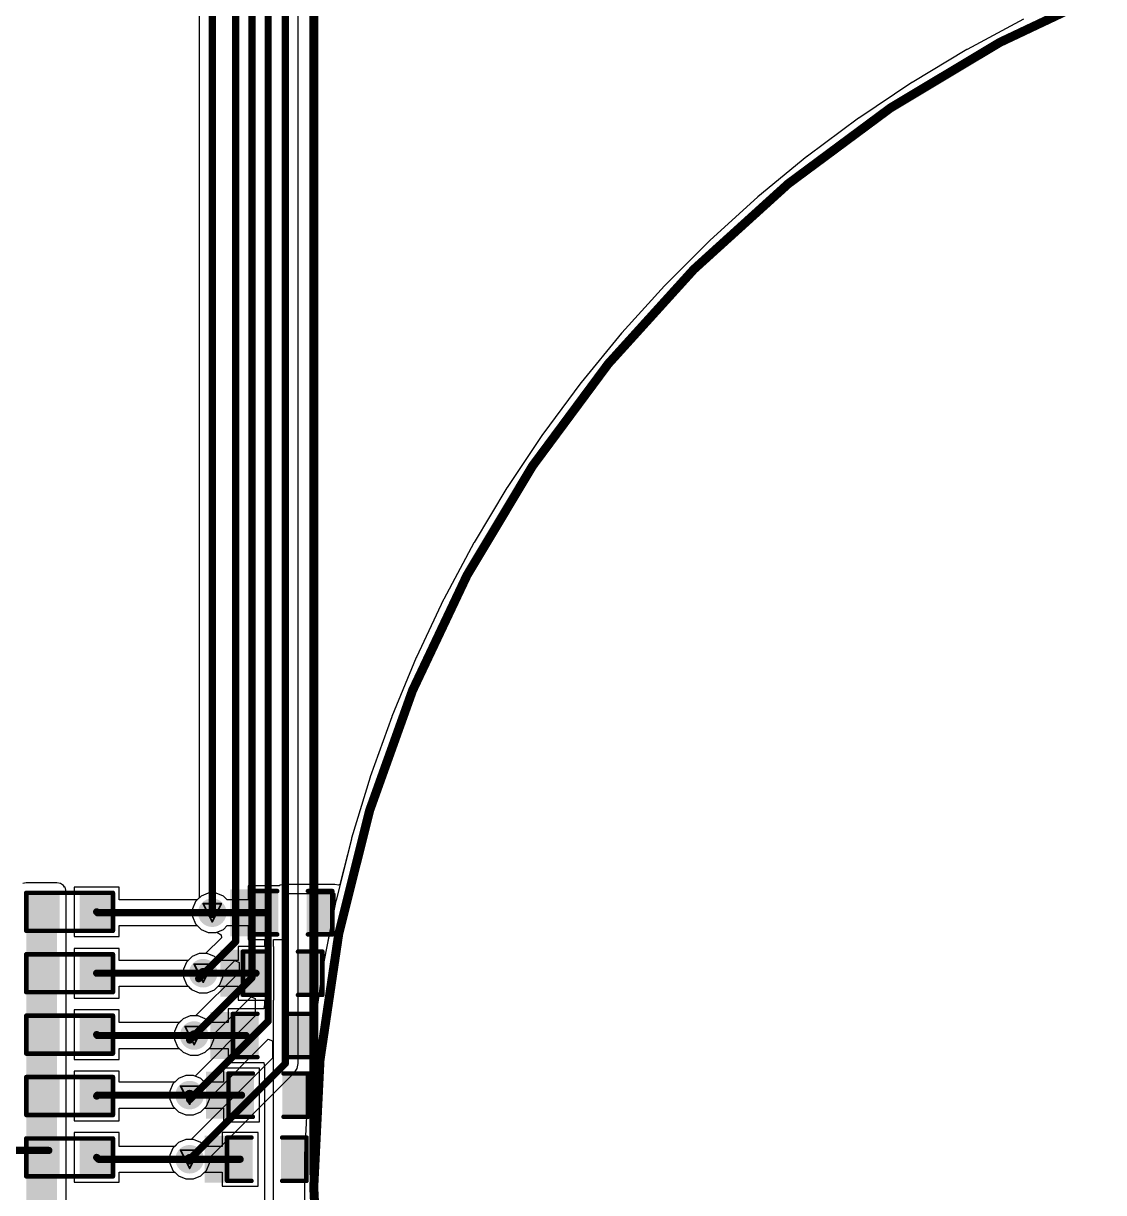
# Model space of a CAD drawing. Header units: inches. Extents: x -89 to 427, y -87 to 99.
# Drawn here: x -44.68 to -14.29, y -0.15 to 32.74 of the extents above; entities that cross this region are included whole.
import ezdxf

# ---------------------------------------------------------------- set-up
doc = ezdxf.new("R2010")
doc.units = ezdxf.units.IN
for name, color, linetype in [('Board_Outline', 56, 'Continuous'), ('Bottom Layer', 5, 'Continuous'), ('Bottom Solder', 6, 'Continuous'), ('Dimension', 6, 'Continuous'), ('Drill Drawing', 1, 'Continuous'), ('Multi-Layer', 9, 'Continuous'), ('Top Layer', 1, 'Continuous'), ('Top Overlay', 2, 'Continuous'), ('Top Paste', 8, 'Continuous'), ('Top Solder', 216, 'Continuous'), ('Via Holes', 16, 'Continuous')]:
    doc.layers.add(name, color=color, linetype=linetype)

msp = doc.modelspace()

# ---------------------------------------------------------------- hatches: boundary and pattern name
at = {"layer": 'Bottom Layer'}
h = msp.add_hatch(color=5, dxfattribs=at)
edge = h.paths.add_edge_path()
edge.add_arc((-39.37, 7.722), 0.3, 0, 360)
h = msp.add_hatch(color=5, dxfattribs=at)
edge = h.paths.add_edge_path()
edge.add_arc((-39.624, 6.02), 0.3, 0, 360)
h = msp.add_hatch(color=5, dxfattribs=at)
edge = h.paths.add_edge_path()
edge.add_arc((-39.878, 4.267), 0.3, 0, 360)
h = msp.add_hatch(color=5, dxfattribs=at)
edge = h.paths.add_edge_path()
edge.add_arc((-40.005, 2.591), 0.3, 0, 360)
h = msp.add_hatch(color=5, dxfattribs=at)
edge = h.paths.add_edge_path()
edge.add_arc((-40.005, 0.787), 0.3, 0, 360)
at = {"layer": 'Bottom Solder'}
h = msp.add_hatch(color=6, dxfattribs=at)
edge = h.paths.add_edge_path()
edge.add_arc((-39.37, 7.722), 0.402, 0, 360)
h = msp.add_hatch(color=6, dxfattribs=at)
edge = h.paths.add_edge_path()
edge.add_arc((-39.624, 6.02), 0.402, 0, 360)
h = msp.add_hatch(color=6, dxfattribs=at)
edge = h.paths.add_edge_path()
edge.add_arc((-39.878, 4.267), 0.402, 0, 360)
h = msp.add_hatch(color=6, dxfattribs=at)
edge = h.paths.add_edge_path()
edge.add_arc((-40.005, 2.591), 0.402, 0, 360)
h = msp.add_hatch(color=6, dxfattribs=at)
edge = h.paths.add_edge_path()
edge.add_arc((-40.005, 0.787), 0.402, 0, 360)
at = {"layer": 'Top Layer'}
for points in [[(-44.602, -8.306), (-43.739, -8.306), (-43.739, 8.306), (-44.602, 8.306)], [(-43.764, 8.191), (-43.764, 7.302), (-44.526, 7.302), (-44.526, 8.191)], [(-42.24, 8.191), (-42.24, 7.302), (-43.002, 7.302), (-43.002, 8.191)], [(-37.609, 7.222), (-38.109, 7.222), (-38.109, 8.222), (-37.609, 8.222)], [(-36.109, 7.222), (-36.609, 7.222), (-36.609, 8.222), (-36.109, 8.222)], [(-43.764, 6.464), (-43.764, 5.575), (-44.526, 5.575), (-44.526, 6.464)], [(-42.24, 6.464), (-42.24, 5.575), (-43.002, 5.575), (-43.002, 6.464)], [(-37.889, 5.52), (-38.389, 5.52), (-38.389, 6.52), (-37.889, 6.52)], [(-36.389, 5.52), (-36.889, 5.52), (-36.889, 6.52), (-36.389, 6.52)], [(-43.764, 4.737), (-43.764, 3.848), (-44.526, 3.848), (-44.526, 4.737)], [(-42.24, 4.737), (-42.24, 3.848), (-43.002, 3.848), (-43.002, 4.737)], [(-38.168, 3.767), (-38.668, 3.767), (-38.668, 4.767), (-38.168, 4.767)], [(-36.668, 3.767), (-37.168, 3.767), (-37.168, 4.767), (-36.668, 4.767)], [(-43.764, 3.01), (-43.764, 2.121), (-44.526, 2.121), (-44.526, 3.01)], [(-42.24, 3.01), (-42.24, 2.121), (-43.002, 2.121), (-43.002, 3.01)], [(-38.295, 2.091), (-38.795, 2.091), (-38.795, 3.091), (-38.295, 3.091)], [(-36.795, 2.091), (-37.295, 2.091), (-37.295, 3.091), (-36.795, 3.091)], [(-43.764, 1.283), (-43.764, 0.394), (-44.526, 0.394), (-44.526, 1.283)], [(-42.24, 1.283), (-42.24, 0.394), (-43.002, 0.394), (-43.002, 1.283)], [(-38.334, 0.287), (-38.834, 0.287), (-38.834, 1.287), (-38.334, 1.287)], [(-36.834, 0.287), (-37.334, 0.287), (-37.334, 1.287), (-36.834, 1.287)]]:
    msp.add_hatch(color=1, dxfattribs=at).paths.add_polyline_path(points)
h = msp.add_hatch(color=1, dxfattribs=at)
edge = h.paths.add_edge_path()
edge.add_arc((-39.37, 7.722), 0.3, 0, 360)
h = msp.add_hatch(color=1, dxfattribs=at)
edge = h.paths.add_edge_path()
edge.add_arc((-39.624, 6.02), 0.3, 0, 360)
h = msp.add_hatch(color=1, dxfattribs=at)
edge = h.paths.add_edge_path()
edge.add_arc((-39.878, 4.267), 0.3, 0, 360)
h = msp.add_hatch(color=1, dxfattribs=at)
edge = h.paths.add_edge_path()
edge.add_arc((-40.005, 2.591), 0.3, 0, 360)
h = msp.add_hatch(color=1, dxfattribs=at)
edge = h.paths.add_edge_path()
edge.add_arc((-40.005, 0.787), 0.3, 0, 360)
at = {"layer": 'Top Overlay'}
for points in [[(-38.227, 8.382), (-38.862, 8.382), (-38.862, 7.061), (-38.227, 7.061)], [(-38.506, 6.68), (-39.141, 6.68), (-39.141, 5.359), (-38.506, 5.359)], [(-38.786, 4.928), (-39.421, 4.928), (-39.421, 3.607), (-38.786, 3.607)], [(-38.913, 3.251), (-39.548, 3.251), (-39.548, 1.93), (-38.913, 1.93)], [(-38.952, 1.448), (-39.587, 1.448), (-39.587, 0.127), (-38.952, 0.127)]]:
    msp.add_hatch(color=2, dxfattribs=at).paths.add_polyline_path(points)
at = {"layer": 'Top Paste'}
for points in [[(-43.764, 8.191), (-43.764, 7.302), (-44.526, 7.302), (-44.526, 8.191)], [(-42.24, 8.191), (-42.24, 7.302), (-43.002, 7.302), (-43.002, 8.191)], [(-37.609, 7.222), (-38.109, 7.222), (-38.109, 8.222), (-37.609, 8.222)], [(-36.109, 7.222), (-36.609, 7.222), (-36.609, 8.222), (-36.109, 8.222)], [(-43.764, 6.464), (-43.764, 5.575), (-44.526, 5.575), (-44.526, 6.464)], [(-42.24, 6.464), (-42.24, 5.575), (-43.002, 5.575), (-43.002, 6.464)], [(-37.889, 5.52), (-38.389, 5.52), (-38.389, 6.52), (-37.889, 6.52)], [(-36.389, 5.52), (-36.889, 5.52), (-36.889, 6.52), (-36.389, 6.52)], [(-43.764, 4.737), (-43.764, 3.848), (-44.526, 3.848), (-44.526, 4.737)], [(-42.24, 4.737), (-42.24, 3.848), (-43.002, 3.848), (-43.002, 4.737)], [(-38.168, 3.767), (-38.668, 3.767), (-38.668, 4.767), (-38.168, 4.767)], [(-36.668, 3.767), (-37.168, 3.767), (-37.168, 4.767), (-36.668, 4.767)], [(-43.764, 3.01), (-43.764, 2.121), (-44.526, 2.121), (-44.526, 3.01)], [(-42.24, 3.01), (-42.24, 2.121), (-43.002, 2.121), (-43.002, 3.01)], [(-38.295, 2.091), (-38.795, 2.091), (-38.795, 3.091), (-38.295, 3.091)], [(-36.795, 2.091), (-37.295, 2.091), (-37.295, 3.091), (-36.795, 3.091)], [(-43.764, 1.283), (-43.764, 0.394), (-44.526, 0.394), (-44.526, 1.283)], [(-42.24, 1.283), (-42.24, 0.394), (-43.002, 0.394), (-43.002, 1.283)], [(-38.334, 0.287), (-38.834, 0.287), (-38.834, 1.287), (-38.334, 1.287)], [(-36.834, 0.287), (-37.334, 0.287), (-37.334, 1.287), (-36.834, 1.287)]]:
    msp.add_hatch(color=8, dxfattribs=at).paths.add_polyline_path(points)
at = {"layer": 'Top Solder'}
for points in [[(-43.663, 8.293), (-43.663, 7.201), (-44.628, 7.201), (-44.628, 8.293)], [(-42.139, 8.293), (-42.139, 7.201), (-43.104, 7.201), (-43.104, 8.293)], [(-37.508, 7.12), (-38.211, 7.12), (-38.211, 8.323), (-37.508, 8.323)], [(-36.008, 7.12), (-36.711, 7.12), (-36.711, 8.323), (-36.008, 8.323)], [(-37.787, 5.418), (-38.49, 5.418), (-38.49, 6.621), (-37.787, 6.621)], [(-36.287, 5.418), (-36.99, 5.418), (-36.99, 6.621), (-36.287, 6.621)], [(-43.663, 6.566), (-43.663, 5.474), (-44.628, 5.474), (-44.628, 6.566)], [(-42.139, 6.566), (-42.139, 5.474), (-43.104, 5.474), (-43.104, 6.566)], [(-43.663, 4.839), (-43.663, 3.747), (-44.628, 3.747), (-44.628, 4.839)], [(-42.139, 4.839), (-42.139, 3.747), (-43.104, 3.747), (-43.104, 4.839)], [(-38.067, 3.666), (-38.77, 3.666), (-38.77, 4.869), (-38.067, 4.869)], [(-36.567, 3.666), (-37.27, 3.666), (-37.27, 4.869), (-36.567, 4.869)], [(-43.663, 3.111), (-43.663, 2.019), (-44.628, 2.019), (-44.628, 3.111)], [(-42.139, 3.111), (-42.139, 2.019), (-43.104, 2.019), (-43.104, 3.111)], [(-38.194, 1.989), (-38.897, 1.989), (-38.897, 3.192), (-38.194, 3.192)], [(-36.694, 1.989), (-37.397, 1.989), (-37.397, 3.192), (-36.694, 3.192)], [(-43.663, 1.384), (-43.663, 0.292), (-44.628, 0.292), (-44.628, 1.384)], [(-42.139, 1.384), (-42.139, 0.292), (-43.104, 0.292), (-43.104, 1.384)], [(-38.232, 0.186), (-38.936, 0.186), (-38.936, 1.389), (-38.232, 1.389)], [(-36.732, 0.186), (-37.436, 0.186), (-37.436, 1.389), (-36.732, 1.389)]]:
    msp.add_hatch(color=216, dxfattribs=at).paths.add_polyline_path(points)
h = msp.add_hatch(color=216, dxfattribs=at)
edge = h.paths.add_edge_path()
edge.add_arc((-39.37, 7.722), 0.402, 0, 360)
h = msp.add_hatch(color=216, dxfattribs=at)
edge = h.paths.add_edge_path()
edge.add_arc((-39.624, 6.02), 0.402, 0, 360)
h = msp.add_hatch(color=216, dxfattribs=at)
edge = h.paths.add_edge_path()
edge.add_arc((-39.878, 4.267), 0.402, 0, 360)
h = msp.add_hatch(color=216, dxfattribs=at)
edge = h.paths.add_edge_path()
edge.add_arc((-40.005, 2.591), 0.402, 0, 360)
h = msp.add_hatch(color=216, dxfattribs=at)
edge = h.paths.add_edge_path()
edge.add_arc((-40.005, 0.787), 0.402, 0, 360)
at = {"layer": 'Via Holes'}
h = msp.add_hatch(color=7, dxfattribs=at)
edge = h.paths.add_edge_path()
edge.add_arc((-39.37, 7.722), 0.15, 0, 360)
h = msp.add_hatch(color=7, dxfattribs=at)
edge = h.paths.add_edge_path()
edge.add_arc((-39.624, 6.02), 0.15, 0, 360)
h = msp.add_hatch(color=7, dxfattribs=at)
edge = h.paths.add_edge_path()
edge.add_arc((-39.878, 4.267), 0.15, 0, 360)
h = msp.add_hatch(color=7, dxfattribs=at)
edge = h.paths.add_edge_path()
edge.add_arc((-40.005, 2.591), 0.15, 0, 360)
h = msp.add_hatch(color=7, dxfattribs=at)
edge = h.paths.add_edge_path()
edge.add_arc((-40.005, 0.787), 0.15, 0, 360)

# ---------------------------------------------------------------- linework, layer by layer
at = {"layer": 'Board_Outline'}
for points in [[(87.312, 0, 0.254, 0.254, 1), (-87.312, 0, 0.254, 0.254, 1)], [(36.513, 0, 0.254, 0.254, 1), (-36.513, 0, 0.254, 0.254, 1)], [(-36.576, 0, 0.127, 0.127, 1), (-36.449, 0, 0.127, 0.127, 1)]]:
    msp.add_lwpolyline(points, format="xyseb", close=True, dxfattribs=at)
at = {"layer": 'Bottom Layer'}
for p, q in [((-39.733, 40.361), (-39.733, 8.143)), ((-36.95, 3.48), (-36.95, 39.646)), ((-16.543, 32.852), (-18.124, 32.007)), ((-18.136, 32.001), (-19.673, 31.079)), ((-18.129, 32.003), (-18.136, 32.001)), ((-18.124, 32.007), (-18.129, 32.003)), ((-19.684, 31.072), (-21.174, 30.076)), ((-19.678, 31.075), (-19.684, 31.072)), ((-19.673, 31.079), (-19.678, 31.075)), ((-21.185, 30.069), (-22.625, 29.001)), ((-21.179, 30.072), (-21.185, 30.069)), ((-21.174, 30.076), (-21.179, 30.072)), ((-22.635, 28.993), (-24.02, 27.856)), ((-22.629, 28.996), (-22.635, 28.993)), ((-22.625, 29.001), (-22.629, 28.996)), ((-24.03, 27.848), (-25.358, 26.644)), ((-24.025, 27.851), (-24.03, 27.848)), ((-24.02, 27.856), (-24.025, 27.851)), ((-25.358, 26.644), (-25.362, 26.639)), ((-25.368, 26.635), (-26.635, 25.368)), ((-25.362, 26.639), (-25.368, 26.635)), ((-26.644, 25.358), (-27.848, 24.03)), ((-26.639, 25.362), (-26.644, 25.358)), ((-26.635, 25.368), (-26.639, 25.362)), ((-27.856, 24.02), (-28.993, 22.635)), ((-27.851, 24.025), (-27.856, 24.02)), ((-27.848, 24.03), (-27.851, 24.025)), ((-29.001, 22.625), (-30.069, 21.185)), ((-28.996, 22.629), (-29.001, 22.625)), ((-28.993, 22.635), (-28.996, 22.629)), ((-30.076, 21.174), (-31.072, 19.684)), ((-30.072, 21.179), (-30.076, 21.174)), ((-30.069, 21.185), (-30.072, 21.179)), ((-31.079, 19.673), (-32.001, 18.136)), ((-31.075, 19.678), (-31.079, 19.673)), ((-31.072, 19.684), (-31.075, 19.678)), ((-32.007, 18.124), (-32.852, 16.543)), ((-32.003, 18.129), (-32.007, 18.124)), ((-32.001, 18.136), (-32.003, 18.129)), ((-32.858, 16.532), (-33.624, 14.912)), ((-32.854, 16.537), (-32.858, 16.532)), ((-32.852, 16.543), (-32.854, 16.537)), ((-33.629, 14.9), (-34.315, 13.244)), ((-33.626, 14.905), (-33.629, 14.9)), ((-33.624, 14.912), (-33.626, 14.905)), ((-34.32, 13.232), (-34.924, 11.544)), ((-34.317, 13.237), (-34.32, 13.232)), ((-34.315, 13.244), (-34.317, 13.237)), ((-34.928, 11.532), (-35.448, 9.816)), ((-34.925, 11.538), (-34.928, 11.532)), ((-34.924, 11.544), (-34.925, 11.538)), ((-35.452, 9.804), (-35.887, 8.065)), ((-35.449, 9.81), (-35.452, 9.804)), ((-35.448, 9.816), (-35.449, 9.81)), ((-39.84, 8.035), (-39.924, 7.832)), ((-39.733, 8.143), (-39.84, 8.035)), ((-35.89, 8.053), (-36.24, 6.295)), ((-35.888, 8.059), (-35.89, 8.053)), ((-35.887, 8.065), (-35.888, 8.059)), ((-39.924, 7.832), (-39.924, 7.611)), ((-39.924, 7.611), (-39.84, 7.408)), ((-39.84, 7.408), (-39.684, 7.252)), ((-39.684, 7.252), (-39.48, 7.168)), ((-39.112, 7.019), (-39.557, 6.574)), ((-39.48, 7.168), (-39.26, 7.168)), ((-39.26, 7.168), (-39.243, 7.174)), ((-39.243, 7.174), (-39.118, 7.096)), ((-39.118, 7.096), (-39.112, 7.019)), ((-40.094, 6.334), (-40.178, 6.13)), ((-39.938, 6.489), (-40.094, 6.334)), ((-39.734, 6.574), (-39.938, 6.489)), ((-39.557, 6.574), (-39.734, 6.574)), ((-39.07, 6.036), (-38.732, 6.373)), ((-38.732, 6.373), (-38.615, 6.325)), ((-38.615, 6.325), (-38.615, 6.043)), ((-36.242, 6.282), (-36.505, 4.509)), ((-36.24, 6.288), (-36.242, 6.282)), ((-36.24, 6.295), (-36.24, 6.288)), ((-40.178, 6.13), (-40.178, 5.91)), ((-38.615, 6.043), (-39.837, 4.821)), ((-39.07, 5.91), (-39.07, 6.036)), ((-40.178, 5.91), (-40.094, 5.706)), ((-40.094, 5.706), (-40.025, 5.637)), ((-40.025, 5.637), (-40.007, 5.611)), ((-40.007, 5.611), (-39.981, 5.594)), ((-39.981, 5.594), (-39.938, 5.55)), ((-39.31, 5.55), (-39.154, 5.706)), ((-39.154, 5.706), (-39.07, 5.91)), ((-39.938, 5.55), (-39.734, 5.466)), ((-39.734, 5.466), (-39.514, 5.466)), ((-39.514, 5.466), (-39.31, 5.55)), ((-39.324, 4.308), (-38.275, 5.357)), ((-38.275, 5.357), (-38.158, 5.309)), ((-38.158, 5.309), (-38.158, 4.824)), ((-40.192, 4.737), (-40.348, 4.581)), ((-39.988, 4.821), (-40.192, 4.737)), ((-39.837, 4.821), (-39.988, 4.821)), ((-38.158, 4.824), (-39.854, 3.128)), ((-40.348, 4.581), (-40.432, 4.377)), ((-40.432, 4.377), (-40.432, 4.157)), ((-39.324, 4.157), (-39.324, 4.308)), ((-36.507, 4.496), (-36.682, 2.712)), ((-36.505, 4.502), (-36.507, 4.496)), ((-36.505, 4.509), (-36.505, 4.502)), ((-40.432, 4.157), (-40.348, 3.953)), ((-40.348, 3.953), (-40.192, 3.798)), ((-39.564, 3.798), (-39.408, 3.953)), ((-39.451, 2.505), (-37.792, 4.164)), ((-39.408, 3.953), (-39.324, 4.157)), ((-37.792, 4.164), (-37.675, 4.115)), ((-37.675, 4.115), (-37.675, 3.63)), ((-40.192, 3.798), (-39.988, 3.713)), ((-39.988, 3.713), (-39.768, 3.713)), ((-37.675, 3.63), (-39.964, 1.341)), ((-39.768, 3.713), (-39.564, 3.798)), ((-37.056, 3.223), (-36.978, 3.341)), ((-36.978, 3.341), (-36.95, 3.48)), ((-36.95, 3.48), (-36.95, 3.48)), ((-40.319, 3.06), (-40.475, 2.905)), ((-40.115, 3.145), (-40.319, 3.06)), ((-39.895, 3.145), (-40.115, 3.145)), ((-39.854, 3.128), (-39.895, 3.145)), ((-39.451, 0.829), (-37.056, 3.223)), ((-37.056, 3.223), (-37.056, 3.223)), ((-40.475, 2.905), (-40.559, 2.701)), ((-40.559, 2.701), (-40.559, 2.481)), ((-36.683, 2.7), (-36.771, 0.909)), ((-36.682, 2.706), (-36.683, 2.7)), ((-36.682, 2.712), (-36.682, 2.706)), ((-40.559, 2.481), (-40.475, 2.277)), ((-39.535, 2.277), (-39.451, 2.481)), ((-39.451, 2.481), (-39.451, 2.505)), ((-40.475, 2.277), (-40.319, 2.121)), ((-40.319, 2.121), (-40.115, 2.037)), ((-40.115, 2.037), (-39.895, 2.037)), ((-39.895, 2.037), (-39.691, 2.121)), ((-39.691, 2.121), (-39.535, 2.277)), ((-40.115, 1.341), (-40.319, 1.257)), ((-39.964, 1.341), (-40.115, 1.341)), ((-40.475, 1.101), (-40.559, 0.898)), ((-40.319, 1.257), (-40.475, 1.101)), ((-40.559, 0.898), (-40.559, 0.677)), ((-40.559, 0.677), (-40.475, 0.474)), ((-39.535, 0.474), (-39.451, 0.677)), ((-39.451, 0.677), (-39.451, 0.829)), ((-36.771, 0.909), (-36.77, 0.903)), ((-36.77, 0.903), (-36.771, 0.896)), ((-36.771, 0.896), (-36.771, 0)), ((-40.475, 0.474), (-40.319, 0.318)), ((-39.691, 0.318), (-39.535, 0.474)), ((-40.319, 0.318), (-40.115, 0.233)), ((-40.115, 0.233), (-39.895, 0.233)), ((-39.895, 0.233), (-39.691, 0.318)), ((-36.771, 0), (-36.771, -0.896))]:
    msp.add_line(p, q, dxfattribs=at)
for points in [[(-39.37, 7.722, 0.203, 0.203, 0), (-39.37, 40.361, 0.203, 0.203, 0)], [(-38.71, 6.909, 0.203, 0.203, 0), (-38.71, 40.374, 0.203, 0.203, 0)], [(-38.252, 5.893, 0.203, 0.203, 0), (-38.252, 40.185, 0.203, 0.203, 0)], [(-37.795, 4.674, 0.203, 0.203, 0), (-37.795, 39.996, 0.203, 0.203, 0)], [(-37.313, 3.48, 0.203, 0.203, 0), (-37.313, 39.796, 0.203, 0.203, 0)], [(-39.611, 6.007, 0.203, 0.203, 0), (-38.71, 6.909, 0.203, 0.203, 0)], [(-39.878, 4.267, 0.203, 0.203, 0), (-38.252, 5.893, 0.203, 0.203, 0)], [(-39.751, 5.867, 0.203, 0.203, 0), (-39.611, 6.007, 0.203, 0.203, 0)], [(-40.005, 2.464, 0.203, 0.203, 0), (-37.795, 4.674, 0.203, 0.203, 0)], [(-40.005, 4.14, 0.203, 0.203, 0), (-39.878, 4.267, 0.203, 0.203, 0)], [(-40.005, 0.787, 0.203, 0.203, 0), (-37.313, 3.48, 0.203, 0.203, 0)]]:
    msp.add_lwpolyline(points, format="xyseb", dxfattribs=at)
for points in [[(-39.421, 7.722, 0.102, 0.102, 1), (-39.319, 7.722, 0.102, 0.102, 1)], [(-38.76, 6.909, 0.102, 0.102, 1), (-38.659, 6.909, 0.102, 0.102, 1)], [(-38.76, 6.909, 0.102, 0.102, 1), (-38.659, 6.909, 0.102, 0.102, 1)], [(-39.802, 5.867, 0.102, 0.102, 1), (-39.7, 5.867, 0.102, 0.102, 1)], [(-39.662, 6.007, 0.102, 0.102, 1), (-39.56, 6.007, 0.102, 0.102, 1)], [(-39.662, 6.007, 0.102, 0.102, 1), (-39.56, 6.007, 0.102, 0.102, 1)], [(-38.303, 5.893, 0.102, 0.102, 1), (-38.202, 5.893, 0.102, 0.102, 1)], [(-38.303, 5.893, 0.102, 0.102, 1), (-38.202, 5.893, 0.102, 0.102, 1)], [(-37.846, 4.674, 0.102, 0.102, 1), (-37.744, 4.674, 0.102, 0.102, 1)], [(-37.846, 4.674, 0.102, 0.102, 1), (-37.744, 4.674, 0.102, 0.102, 1)], [(-39.929, 4.267, 0.102, 0.102, 1), (-39.827, 4.267, 0.102, 0.102, 1)], [(-39.929, 4.267, 0.102, 0.102, 1), (-39.827, 4.267, 0.102, 0.102, 1)], [(-40.056, 4.14, 0.102, 0.102, 1), (-39.954, 4.14, 0.102, 0.102, 1)], [(-37.363, 3.48, 0.102, 0.102, 1), (-37.262, 3.48, 0.102, 0.102, 1)], [(-37.363, 3.48, 0.102, 0.102, 1), (-37.262, 3.48, 0.102, 0.102, 1)], [(-40.056, 2.464, 0.102, 0.102, 1), (-39.954, 2.464, 0.102, 0.102, 1)], [(-40.056, 0.787, 0.102, 0.102, 1), (-39.954, 0.787, 0.102, 0.102, 1)]]:
    msp.add_lwpolyline(points, format="xyseb", close=True, dxfattribs=at)
at = {"layer": 'Dimension'}
msp.add_lwpolyline([(-36.513, 0.381, 0.254, 0.254, 0), (-36.513, 92.685, 0.254, 0.254, 0)], format="xyseb", dxfattribs=at)
msp.add_lwpolyline([(-36.576, 0.381, 0.127, 0.127, 1), (-36.449, 0.381, 0.127, 0.127, 1)], format="xyseb", close=True, dxfattribs=at)
at = {"layer": 'Drill Drawing'}
for points in [[(-39.624, 7.976, 0.0508, 0.0508, 0), (-39.116, 7.976, 0.0508, 0.0508, 0)], [(-39.624, 7.976, 0.0508, 0.0508, 0), (-39.37, 7.468, 0.0508, 0.0508, 0)], [(-39.37, 7.468, 0.0508, 0.0508, 0), (-39.116, 7.976, 0.0508, 0.0508, 0)], [(-39.878, 6.274, 0.0508, 0.0508, 0), (-39.37, 6.274, 0.0508, 0.0508, 0)], [(-39.878, 6.274, 0.0508, 0.0508, 0), (-39.624, 5.766, 0.0508, 0.0508, 0)], [(-39.624, 5.766, 0.0508, 0.0508, 0), (-39.37, 6.274, 0.0508, 0.0508, 0)], [(-40.132, 4.521, 0.0508, 0.0508, 0), (-39.624, 4.521, 0.0508, 0.0508, 0)], [(-40.132, 4.521, 0.0508, 0.0508, 0), (-39.878, 4.013, 0.0508, 0.0508, 0)], [(-39.878, 4.013, 0.0508, 0.0508, 0), (-39.624, 4.521, 0.0508, 0.0508, 0)], [(-40.259, 2.845, 0.0508, 0.0508, 0), (-39.751, 2.845, 0.0508, 0.0508, 0)], [(-40.259, 2.845, 0.0508, 0.0508, 0), (-40.005, 2.337, 0.0508, 0.0508, 0)], [(-40.005, 2.337, 0.0508, 0.0508, 0), (-39.751, 2.845, 0.0508, 0.0508, 0)], [(-40.259, 1.041, 0.0508, 0.0508, 0), (-39.751, 1.041, 0.0508, 0.0508, 0)], [(-40.259, 1.041, 0.0508, 0.0508, 0), (-40.005, 0.533, 0.0508, 0.0508, 0)], [(-40.005, 0.533, 0.0508, 0.0508, 0), (-39.751, 1.041, 0.0508, 0.0508, 0)]]:
    msp.add_lwpolyline(points, format="xyseb", dxfattribs=at)
for points in [[(-39.637, 7.976, 0.0254, 0.0254, 1), (-39.611, 7.976, 0.0254, 0.0254, 1)], [(-39.637, 7.976, 0.0254, 0.0254, 1), (-39.611, 7.976, 0.0254, 0.0254, 1)], [(-39.129, 7.976, 0.0254, 0.0254, 1), (-39.103, 7.976, 0.0254, 0.0254, 1)], [(-39.129, 7.976, 0.0254, 0.0254, 1), (-39.103, 7.976, 0.0254, 0.0254, 1)], [(-39.383, 7.468, 0.0254, 0.0254, 1), (-39.357, 7.468, 0.0254, 0.0254, 1)], [(-39.383, 7.468, 0.0254, 0.0254, 1), (-39.357, 7.468, 0.0254, 0.0254, 1)], [(-39.891, 6.274, 0.0254, 0.0254, 1), (-39.865, 6.274, 0.0254, 0.0254, 1)], [(-39.891, 6.274, 0.0254, 0.0254, 1), (-39.865, 6.274, 0.0254, 0.0254, 1)], [(-39.383, 6.274, 0.0254, 0.0254, 1), (-39.357, 6.274, 0.0254, 0.0254, 1)], [(-39.383, 6.274, 0.0254, 0.0254, 1), (-39.357, 6.274, 0.0254, 0.0254, 1)], [(-39.637, 5.766, 0.0254, 0.0254, 1), (-39.611, 5.766, 0.0254, 0.0254, 1)], [(-39.637, 5.766, 0.0254, 0.0254, 1), (-39.611, 5.766, 0.0254, 0.0254, 1)], [(-40.145, 4.521, 0.0254, 0.0254, 1), (-40.119, 4.521, 0.0254, 0.0254, 1)], [(-40.145, 4.521, 0.0254, 0.0254, 1), (-40.119, 4.521, 0.0254, 0.0254, 1)], [(-39.637, 4.521, 0.0254, 0.0254, 1), (-39.611, 4.521, 0.0254, 0.0254, 1)], [(-39.637, 4.521, 0.0254, 0.0254, 1), (-39.611, 4.521, 0.0254, 0.0254, 1)], [(-39.891, 4.013, 0.0254, 0.0254, 1), (-39.865, 4.013, 0.0254, 0.0254, 1)], [(-39.891, 4.013, 0.0254, 0.0254, 1), (-39.865, 4.013, 0.0254, 0.0254, 1)], [(-40.272, 2.845, 0.0254, 0.0254, 1), (-40.246, 2.845, 0.0254, 0.0254, 1)], [(-40.272, 2.845, 0.0254, 0.0254, 1), (-40.246, 2.845, 0.0254, 0.0254, 1)], [(-39.764, 2.845, 0.0254, 0.0254, 1), (-39.738, 2.845, 0.0254, 0.0254, 1)], [(-39.764, 2.845, 0.0254, 0.0254, 1), (-39.738, 2.845, 0.0254, 0.0254, 1)], [(-40.018, 2.337, 0.0254, 0.0254, 1), (-39.992, 2.337, 0.0254, 0.0254, 1)], [(-40.018, 2.337, 0.0254, 0.0254, 1), (-39.992, 2.337, 0.0254, 0.0254, 1)], [(-40.272, 1.041, 0.0254, 0.0254, 1), (-40.246, 1.041, 0.0254, 0.0254, 1)], [(-40.272, 1.041, 0.0254, 0.0254, 1), (-40.246, 1.041, 0.0254, 0.0254, 1)], [(-39.764, 1.041, 0.0254, 0.0254, 1), (-39.738, 1.041, 0.0254, 0.0254, 1)], [(-39.764, 1.041, 0.0254, 0.0254, 1), (-39.738, 1.041, 0.0254, 0.0254, 1)], [(-40.018, 0.533, 0.0254, 0.0254, 1), (-39.992, 0.533, 0.0254, 0.0254, 1)], [(-40.018, 0.533, 0.0254, 0.0254, 1), (-39.992, 0.533, 0.0254, 0.0254, 1)]]:
    msp.add_lwpolyline(points, format="xyseb", close=True, dxfattribs=at)
at = {"layer": 'Multi-Layer'}
for p, q in [((-14.801, 33.39), (-16.421, 32.624)), ((-16.421, 32.624), (-18.002, 31.779)), ((-18.002, 31.779), (-19.54, 30.857)), ((-19.54, 30.857), (-21.031, 29.861)), ((-21.031, 29.861), (-22.47, 28.793)), ((-22.47, 28.793), (-23.856, 27.656)), ((-23.856, 27.656), (-25.184, 26.452)), ((-25.184, 26.452), (-26.452, 25.184)), ((-26.452, 25.184), (-27.656, 23.856)), ((-27.656, 23.856), (-28.793, 22.47)), ((-28.793, 22.47), (-29.861, 21.031)), ((-29.861, 21.031), (-30.857, 19.54)), ((-30.857, 19.54), (-31.779, 18.002)), ((-31.779, 18.002), (-32.624, 16.421)), ((-32.624, 16.421), (-33.39, 14.801)), ((-33.39, 14.801), (-34.076, 13.145)), ((-34.076, 13.145), (-34.68, 11.457)), ((-34.68, 11.457), (-35.2, 9.741)), ((-35.2, 9.741), (-35.636, 8.002)), ((-35.636, 8.002), (-35.986, 6.244)), ((-35.986, 6.244), (-36.249, 4.471)), ((-36.249, 4.471), (-36.425, 2.687)), ((-36.425, 2.687), (-36.513, 0.896)), ((-36.513, 0.896), (-36.513, 0)), ((-36.513, 0), (-36.513, 0)), ((-36.513, 0), (-36.513, -0.896))]:
    msp.add_line(p, q, dxfattribs=at)
at = {"layer": 'Top Layer'}
for p, q in [((-16.543, 32.852), (-18.124, 32.007)), ((-18.136, 32.001), (-19.673, 31.079)), ((-18.129, 32.003), (-18.136, 32.001)), ((-18.124, 32.007), (-18.129, 32.003)), ((-19.684, 31.072), (-21.174, 30.076)), ((-19.678, 31.075), (-19.684, 31.072)), ((-19.673, 31.079), (-19.678, 31.075)), ((-21.185, 30.069), (-22.625, 29.001)), ((-21.179, 30.072), (-21.185, 30.069)), ((-21.174, 30.076), (-21.179, 30.072)), ((-22.635, 28.993), (-24.02, 27.856)), ((-22.629, 28.996), (-22.635, 28.993)), ((-22.625, 29.001), (-22.629, 28.996)), ((-24.03, 27.848), (-25.358, 26.644)), ((-24.025, 27.851), (-24.03, 27.848)), ((-24.02, 27.856), (-24.025, 27.851)), ((-25.358, 26.644), (-25.362, 26.639)), ((-25.368, 26.635), (-26.635, 25.368)), ((-25.362, 26.639), (-25.368, 26.635)), ((-26.644, 25.358), (-27.848, 24.03)), ((-26.639, 25.362), (-26.644, 25.358)), ((-26.635, 25.368), (-26.639, 25.362)), ((-27.856, 24.02), (-28.993, 22.635)), ((-27.851, 24.025), (-27.856, 24.02)), ((-27.848, 24.03), (-27.851, 24.025)), ((-29.001, 22.625), (-30.069, 21.185)), ((-28.996, 22.629), (-29.001, 22.625)), ((-28.993, 22.635), (-28.996, 22.629)), ((-30.076, 21.174), (-31.072, 19.684)), ((-30.072, 21.179), (-30.076, 21.174)), ((-30.069, 21.185), (-30.072, 21.179)), ((-31.079, 19.673), (-32.001, 18.136)), ((-31.075, 19.678), (-31.079, 19.673)), ((-31.072, 19.684), (-31.075, 19.678)), ((-32.007, 18.124), (-32.852, 16.543)), ((-32.003, 18.129), (-32.007, 18.124)), ((-32.001, 18.136), (-32.003, 18.129)), ((-32.858, 16.532), (-33.624, 14.912)), ((-32.854, 16.537), (-32.858, 16.532)), ((-32.852, 16.543), (-32.854, 16.537)), ((-33.629, 14.9), (-34.315, 13.244)), ((-33.626, 14.905), (-33.629, 14.9)), ((-33.624, 14.912), (-33.626, 14.905)), ((-34.32, 13.232), (-34.924, 11.544)), ((-34.317, 13.237), (-34.32, 13.232)), ((-34.315, 13.244), (-34.317, 13.237)), ((-34.928, 11.532), (-35.448, 9.816)), ((-34.925, 11.538), (-34.928, 11.532)), ((-34.924, 11.544), (-34.925, 11.538)), ((-35.452, 9.804), (-35.775, 8.515)), ((-35.449, 9.81), (-35.452, 9.804)), ((-35.448, 9.816), (-35.449, 9.81)), ((-44.602, 8.565), (-44.702, 8.545)), ((-43.739, 8.565), (-44.602, 8.565)), ((-43.64, 8.545), (-43.739, 8.565)), ((-43.556, 8.489), (-43.64, 8.545)), ((-43.527, 8.445), (-43.556, 8.489)), ((-43.51, 8.445), (-43.527, 8.445)), ((-43.51, 8.421), (-43.51, 8.445)), ((-43.5, 8.405), (-43.51, 8.421)), ((-43.48, 8.306), (-43.5, 8.405)), ((-43.48, -8.306), (-43.48, 8.306)), ((-41.986, 8.445), (-43.256, 8.445)), ((-43.256, 8.445), (-43.256, 7.049)), ((-41.986, 8.084), (-41.986, 8.445)), ((-39.48, 8.276), (-39.684, 8.191)), ((-39.26, 8.276), (-39.48, 8.276)), ((-39.056, 8.191), (-39.26, 8.276)), ((-37.489, 8.476), (-38.363, 8.476)), ((-38.363, 8.476), (-38.363, 8.084)), ((-37.455, 8.498), (-37.489, 8.476)), ((-37.355, 8.518), (-37.455, 8.498)), ((-35.916, 8.518), (-37.355, 8.518)), ((-37.355, 6.968), (-37.355, 8.259)), ((-37.355, 8.259), (-35.916, 8.259)), ((-35.816, 8.498), (-35.916, 8.518)), ((-35.916, 8.259), (-35.916, 7.924)), ((-35.775, 8.515), (-35.816, 8.498)), ((-39.791, 8.084), (-41.986, 8.084)), ((-39.684, 8.191), (-39.791, 8.084)), ((-38.949, 8.084), (-39.056, 8.191)), ((-38.363, 8.084), (-38.949, 8.084)), ((-35.916, 7.924), (-36.24, 6.295)), ((-41.986, 7.049), (-41.986, 7.359)), ((-41.986, 7.359), (-39.791, 7.359)), ((-39.791, 7.359), (-39.684, 7.252)), ((-39.684, 7.252), (-39.48, 7.168)), ((-39.26, 7.168), (-39.056, 7.252)), ((-39.056, 7.252), (-38.949, 7.359)), ((-38.949, 7.359), (-38.363, 7.359)), ((-38.363, 7.359), (-38.363, 6.968)), ((-43.256, 7.049), (-41.986, 7.049)), ((-39.48, 7.168), (-39.26, 7.168)), ((-38.363, 6.968), (-37.902, 6.968)), ((-37.902, 6.968), (-37.902, 6.774)), ((-37.643, 6.774), (-37.643, 6.968)), ((-37.643, 6.968), (-37.355, 6.968)), ((-41.986, 6.718), (-43.256, 6.718)), ((-43.256, 6.718), (-43.256, 5.321)), ((-41.986, 6.382), (-41.986, 6.718)), ((-37.902, 6.774), (-38.643, 6.774)), ((-38.643, 6.774), (-38.643, 6.382)), ((-37.635, 6.774), (-37.643, 6.774)), ((-37.635, 5.266), (-37.635, 6.774)), ((-40.045, 6.382), (-41.986, 6.382)), ((-39.938, 6.489), (-40.045, 6.382)), ((-39.734, 6.574), (-39.938, 6.489)), ((-39.514, 6.574), (-39.734, 6.574)), ((-39.31, 6.489), (-39.514, 6.574)), ((-39.203, 6.382), (-39.31, 6.489)), ((-38.643, 6.382), (-39.203, 6.382)), ((-36.242, 6.282), (-36.505, 4.509)), ((-36.24, 6.288), (-36.242, 6.282)), ((-36.24, 6.295), (-36.24, 6.288)), ((-41.986, 5.321), (-41.986, 5.657)), ((-41.986, 5.657), (-40.045, 5.657)), ((-40.045, 5.657), (-39.938, 5.55)), ((-39.31, 5.55), (-39.203, 5.657)), ((-39.203, 5.657), (-38.643, 5.657)), ((-38.643, 5.657), (-38.643, 5.266)), ((-43.256, 5.321), (-41.986, 5.321)), ((-39.938, 5.55), (-39.734, 5.466)), ((-39.734, 5.466), (-39.514, 5.466)), ((-39.514, 5.466), (-39.31, 5.55)), ((-38.643, 5.266), (-37.902, 5.266)), ((-37.902, 5.266), (-37.902, 5.143)), ((-37.643, -7.018), (-37.643, 5.266)), ((-37.643, 5.266), (-37.635, 5.266)), ((-41.986, 4.991), (-43.256, 4.991)), ((-43.256, 4.991), (-43.256, 3.594)), ((-41.986, 4.63), (-41.986, 4.991)), ((-38.029, 5.021), (-38.922, 5.021)), ((-38.922, 5.021), (-38.922, 4.63)), ((-37.914, 5.021), (-38.029, 5.021)), ((-37.902, 5.143), (-37.914, 5.021)), ((-40.299, 4.63), (-41.986, 4.63)), ((-40.192, 4.737), (-40.299, 4.63)), ((-39.988, 4.821), (-40.192, 4.737)), ((-39.768, 4.821), (-39.988, 4.821)), ((-39.564, 4.737), (-39.768, 4.821)), ((-39.457, 4.63), (-39.564, 4.737)), ((-38.922, 4.63), (-39.457, 4.63)), ((-36.507, 4.496), (-36.682, 2.712)), ((-36.505, 4.502), (-36.507, 4.496)), ((-36.505, 4.509), (-36.505, 4.502)), ((-41.986, 3.594), (-41.986, 3.905)), ((-41.986, 3.905), (-40.299, 3.905)), ((-40.299, 3.905), (-40.192, 3.798)), ((-40.192, 3.798), (-39.988, 3.713)), ((-39.988, 3.713), (-39.768, 3.713)), ((-39.768, 3.713), (-39.564, 3.798)), ((-39.564, 3.798), (-39.457, 3.905)), ((-39.457, 3.905), (-38.922, 3.905)), ((-38.922, 3.905), (-38.922, 3.513)), ((-43.256, 3.594), (-41.986, 3.594)), ((-38.041, 3.345), (-39.049, 3.345)), ((-39.049, 3.345), (-39.049, 2.953)), ((-38.922, 3.513), (-37.914, 3.513)), ((-38.041, 1.837), (-38.041, 3.345)), ((-37.914, 3.513), (-37.902, 3.391)), ((-37.902, 3.391), (-37.902, -1.823)), ((-41.986, 3.264), (-43.256, 3.264)), ((-43.256, 3.264), (-43.256, 1.867)), ((-41.986, 2.953), (-41.986, 3.264)), ((-40.319, 3.06), (-40.426, 2.953)), ((-40.115, 3.145), (-40.319, 3.06)), ((-39.895, 3.145), (-40.115, 3.145)), ((-39.691, 3.06), (-39.895, 3.145)), ((-39.584, 2.953), (-39.691, 3.06)), ((-40.426, 2.953), (-41.986, 2.953)), ((-39.049, 2.953), (-39.584, 2.953)), ((-36.683, 2.7), (-36.771, 0.909)), ((-36.682, 2.706), (-36.683, 2.7)), ((-36.682, 2.712), (-36.682, 2.706)), ((-41.986, 1.867), (-41.986, 2.228)), ((-41.986, 2.228), (-40.426, 2.228)), ((-40.426, 2.228), (-40.319, 2.121)), ((-40.319, 2.121), (-40.115, 2.037)), ((-40.115, 2.037), (-39.895, 2.037)), ((-39.895, 2.037), (-39.691, 2.121)), ((-39.691, 2.121), (-39.584, 2.228)), ((-39.584, 2.228), (-39.049, 2.228)), ((-39.049, 2.228), (-39.049, 1.837)), ((-43.256, 1.867), (-41.986, 1.867)), ((-39.049, 1.837), (-38.041, 1.837)), ((-41.986, 1.537), (-43.256, 1.537)), ((-43.256, 1.537), (-43.256, 0.14)), ((-41.986, 1.15), (-41.986, 1.537)), ((-40.115, 1.341), (-40.319, 1.257)), ((-39.895, 1.341), (-40.115, 1.341)), ((-39.691, 1.257), (-39.895, 1.341)), ((-38.08, 1.541), (-39.088, 1.541)), ((-39.088, 1.541), (-39.088, 1.15)), ((-38.08, 0.033), (-38.08, 1.541)), ((-40.426, 1.15), (-41.986, 1.15)), ((-40.319, 1.257), (-40.426, 1.15)), ((-39.584, 1.15), (-39.691, 1.257)), ((-39.088, 1.15), (-39.584, 1.15)), ((-36.771, 0.909), (-36.77, 0.903)), ((-36.77, 0.903), (-36.771, 0.896)), ((-36.771, 0.896), (-36.771, 0)), ((-41.986, 0.14), (-41.986, 0.425)), ((-41.986, 0.425), (-40.426, 0.425)), ((-40.426, 0.425), (-40.319, 0.318)), ((-39.691, 0.318), (-39.584, 0.425)), ((-39.584, 0.425), (-39.088, 0.425)), ((-39.088, 0.425), (-39.088, 0.033)), ((-43.256, 0.14), (-41.986, 0.14)), ((-40.319, 0.318), (-40.115, 0.233)), ((-40.115, 0.233), (-39.895, 0.233)), ((-39.895, 0.233), (-39.691, 0.318)), ((-39.088, 0.033), (-38.08, 0.033)), ((-36.771, 0), (-36.771, -0.896))]:
    msp.add_line(p, q, dxfattribs=at)
for points in [[(-42.621, 7.747, 0.203, 0.203, 0), (-42.596, 7.722, 0.203, 0.203, 0)], [(-42.596, 7.722, 0.203, 0.203, 0), (-39.37, 7.722, 0.203, 0.203, 0)], [(-39.37, 7.722, 0.203, 0.203, 0), (-37.859, 7.722, 0.203, 0.203, 0)], [(-42.621, 6.02, 0.203, 0.203, 0), (-39.624, 6.02, 0.203, 0.203, 0)], [(-39.624, 6.02, 0.203, 0.203, 0), (-38.139, 6.02, 0.203, 0.203, 0)], [(-42.621, 4.293, 0.203, 0.203, 0), (-42.596, 4.267, 0.203, 0.203, 0)], [(-42.596, 4.267, 0.203, 0.203, 0), (-39.878, 4.267, 0.203, 0.203, 0)], [(-39.878, 4.267, 0.203, 0.203, 0), (-38.418, 4.267, 0.203, 0.203, 0)], [(-42.621, 2.565, 0.203, 0.203, 0), (-42.596, 2.591, 0.203, 0.203, 0)], [(-42.596, 2.591, 0.203, 0.203, 0), (-40.005, 2.591, 0.203, 0.203, 0)], [(-40.005, 2.591, 0.203, 0.203, 0), (-38.545, 2.591, 0.203, 0.203, 0)], [(-68.108, 1.035, 0.203, 0.203, 0), (-43.967, 1.035, 0.203, 0.203, 0)], [(-42.621, 0.838, 0.203, 0.203, 0), (-42.57, 0.787, 0.203, 0.203, 0)], [(-42.57, 0.787, 0.203, 0.203, 0), (-40.005, 0.787, 0.203, 0.203, 0)], [(-40.005, 0.787, 0.203, 0.203, 0), (-38.584, 0.787, 0.203, 0.203, 0)]]:
    msp.add_lwpolyline(points, format="xyseb", dxfattribs=at)
for points in [[(-42.672, 7.747, 0.102, 0.102, 1), (-42.57, 7.747, 0.102, 0.102, 1)], [(-42.647, 7.722, 0.102, 0.102, 1), (-42.545, 7.722, 0.102, 0.102, 1)], [(-42.647, 7.722, 0.102, 0.102, 1), (-42.545, 7.722, 0.102, 0.102, 1)], [(-39.421, 7.722, 0.102, 0.102, 1), (-39.319, 7.722, 0.102, 0.102, 1)], [(-39.421, 7.722, 0.102, 0.102, 1), (-39.319, 7.722, 0.102, 0.102, 1)], [(-37.91, 7.722, 0.102, 0.102, 1), (-37.809, 7.722, 0.102, 0.102, 1)], [(-42.672, 6.02, 0.102, 0.102, 1), (-42.57, 6.02, 0.102, 0.102, 1)], [(-39.675, 6.02, 0.102, 0.102, 1), (-39.573, 6.02, 0.102, 0.102, 1)], [(-39.675, 6.02, 0.102, 0.102, 1), (-39.573, 6.02, 0.102, 0.102, 1)], [(-38.19, 6.02, 0.102, 0.102, 1), (-38.088, 6.02, 0.102, 0.102, 1)], [(-42.672, 4.293, 0.102, 0.102, 1), (-42.57, 4.293, 0.102, 0.102, 1)], [(-42.647, 4.267, 0.102, 0.102, 1), (-42.545, 4.267, 0.102, 0.102, 1)], [(-42.647, 4.267, 0.102, 0.102, 1), (-42.545, 4.267, 0.102, 0.102, 1)], [(-39.929, 4.267, 0.102, 0.102, 1), (-39.827, 4.267, 0.102, 0.102, 1)], [(-39.929, 4.267, 0.102, 0.102, 1), (-39.827, 4.267, 0.102, 0.102, 1)], [(-38.469, 4.267, 0.102, 0.102, 1), (-38.367, 4.267, 0.102, 0.102, 1)], [(-42.672, 2.565, 0.102, 0.102, 1), (-42.57, 2.565, 0.102, 0.102, 1)], [(-42.647, 2.591, 0.102, 0.102, 1), (-42.545, 2.591, 0.102, 0.102, 1)], [(-42.647, 2.591, 0.102, 0.102, 1), (-42.545, 2.591, 0.102, 0.102, 1)], [(-40.056, 2.591, 0.102, 0.102, 1), (-39.954, 2.591, 0.102, 0.102, 1)], [(-40.056, 2.591, 0.102, 0.102, 1), (-39.954, 2.591, 0.102, 0.102, 1)], [(-38.596, 2.591, 0.102, 0.102, 1), (-38.494, 2.591, 0.102, 0.102, 1)], [(-44.018, 1.035, 0.102, 0.102, 1), (-43.917, 1.035, 0.102, 0.102, 1)], [(-42.672, 0.838, 0.102, 0.102, 1), (-42.57, 0.838, 0.102, 0.102, 1)], [(-42.621, 0.787, 0.102, 0.102, 1), (-42.52, 0.787, 0.102, 0.102, 1)], [(-42.621, 0.787, 0.102, 0.102, 1), (-42.52, 0.787, 0.102, 0.102, 1)], [(-40.056, 0.787, 0.102, 0.102, 1), (-39.954, 0.787, 0.102, 0.102, 1)], [(-40.056, 0.787, 0.102, 0.102, 1), (-39.954, 0.787, 0.102, 0.102, 1)], [(-38.635, 0.787, 0.102, 0.102, 1), (-38.533, 0.787, 0.102, 0.102, 1)]]:
    msp.add_lwpolyline(points, format="xyseb", close=True, dxfattribs=at)
at = {"layer": 'Top Overlay'}
for points in [[(-44.602, 7.214, 0.127, 0.127, 0), (-44.602, 8.28, 0.127, 0.127, 0)], [(-44.602, 8.28, 0.127, 0.127, 0), (-42.164, 8.28, 0.127, 0.127, 0)], [(-42.164, 7.214, 0.127, 0.127, 0), (-42.164, 8.28, 0.127, 0.127, 0)], [(-38.227, 7.112, 0.127, 0.127, 0), (-38.227, 8.331, 0.127, 0.127, 0)], [(-38.227, 8.331, 0.127, 0.127, 0), (-37.541, 8.331, 0.127, 0.127, 0)], [(-36.678, 8.331, 0.127, 0.127, 0), (-35.992, 8.331, 0.127, 0.127, 0)], [(-35.992, 7.112, 0.127, 0.127, 0), (-35.992, 8.331, 0.127, 0.127, 0)], [(-44.602, 7.214, 0.127, 0.127, 0), (-42.164, 7.214, 0.127, 0.127, 0)], [(-38.227, 7.112, 0.127, 0.127, 0), (-37.541, 7.112, 0.127, 0.127, 0)], [(-36.678, 7.112, 0.127, 0.127, 0), (-35.992, 7.112, 0.127, 0.127, 0)], [(-44.602, 5.486, 0.127, 0.127, 0), (-44.602, 6.553, 0.127, 0.127, 0)], [(-44.602, 6.553, 0.127, 0.127, 0), (-42.164, 6.553, 0.127, 0.127, 0)], [(-42.164, 5.486, 0.127, 0.127, 0), (-42.164, 6.553, 0.127, 0.127, 0)], [(-38.506, 5.41, 0.127, 0.127, 0), (-38.506, 6.629, 0.127, 0.127, 0)], [(-38.506, 6.629, 0.127, 0.127, 0), (-37.821, 6.629, 0.127, 0.127, 0)], [(-36.957, 6.629, 0.127, 0.127, 0), (-36.271, 6.629, 0.127, 0.127, 0)], [(-36.271, 5.41, 0.127, 0.127, 0), (-36.271, 6.629, 0.127, 0.127, 0)], [(-44.602, 5.486, 0.127, 0.127, 0), (-42.164, 5.486, 0.127, 0.127, 0)], [(-38.506, 5.41, 0.127, 0.127, 0), (-37.821, 5.41, 0.127, 0.127, 0)], [(-36.957, 5.41, 0.127, 0.127, 0), (-36.271, 5.41, 0.127, 0.127, 0)], [(-38.786, 3.658, 0.127, 0.127, 0), (-38.786, 4.877, 0.127, 0.127, 0)], [(-38.786, 4.877, 0.127, 0.127, 0), (-38.1, 4.877, 0.127, 0.127, 0)], [(-37.236, 4.877, 0.127, 0.127, 0), (-36.551, 4.877, 0.127, 0.127, 0)], [(-36.551, 3.658, 0.127, 0.127, 0), (-36.551, 4.877, 0.127, 0.127, 0)], [(-44.602, 3.759, 0.127, 0.127, 0), (-44.602, 4.826, 0.127, 0.127, 0)], [(-44.602, 4.826, 0.127, 0.127, 0), (-42.164, 4.826, 0.127, 0.127, 0)], [(-42.164, 3.759, 0.127, 0.127, 0), (-42.164, 4.826, 0.127, 0.127, 0)], [(-44.602, 3.759, 0.127, 0.127, 0), (-42.164, 3.759, 0.127, 0.127, 0)], [(-38.786, 3.658, 0.127, 0.127, 0), (-38.1, 3.658, 0.127, 0.127, 0)], [(-37.236, 3.658, 0.127, 0.127, 0), (-36.551, 3.658, 0.127, 0.127, 0)], [(-44.602, 2.032, 0.127, 0.127, 0), (-44.602, 3.099, 0.127, 0.127, 0)], [(-44.602, 3.099, 0.127, 0.127, 0), (-42.164, 3.099, 0.127, 0.127, 0)], [(-42.164, 2.032, 0.127, 0.127, 0), (-42.164, 3.099, 0.127, 0.127, 0)], [(-38.913, 1.981, 0.127, 0.127, 0), (-38.913, 3.2, 0.127, 0.127, 0)], [(-38.913, 3.2, 0.127, 0.127, 0), (-38.227, 3.2, 0.127, 0.127, 0)], [(-37.363, 3.2, 0.127, 0.127, 0), (-36.678, 3.2, 0.127, 0.127, 0)], [(-36.678, 1.981, 0.127, 0.127, 0), (-36.678, 3.2, 0.127, 0.127, 0)], [(-44.602, 2.032, 0.127, 0.127, 0), (-42.164, 2.032, 0.127, 0.127, 0)], [(-38.913, 1.981, 0.127, 0.127, 0), (-38.227, 1.981, 0.127, 0.127, 0)], [(-37.363, 1.981, 0.127, 0.127, 0), (-36.678, 1.981, 0.127, 0.127, 0)], [(-44.602, 0.305, 0.127, 0.127, 0), (-44.602, 1.372, 0.127, 0.127, 0)], [(-44.602, 1.372, 0.127, 0.127, 0), (-42.164, 1.372, 0.127, 0.127, 0)], [(-42.164, 0.305, 0.127, 0.127, 0), (-42.164, 1.372, 0.127, 0.127, 0)], [(-38.952, 0.178, 0.127, 0.127, 0), (-38.952, 1.397, 0.127, 0.127, 0)], [(-38.952, 1.397, 0.127, 0.127, 0), (-38.266, 1.397, 0.127, 0.127, 0)], [(-37.402, 1.397, 0.127, 0.127, 0), (-36.716, 1.397, 0.127, 0.127, 0)], [(-36.716, 0.178, 0.127, 0.127, 0), (-36.716, 1.397, 0.127, 0.127, 0)], [(-44.602, 0.305, 0.127, 0.127, 0), (-42.164, 0.305, 0.127, 0.127, 0)], [(-38.952, 0.178, 0.127, 0.127, 0), (-38.266, 0.178, 0.127, 0.127, 0)], [(-37.402, 0.178, 0.127, 0.127, 0), (-36.716, 0.178, 0.127, 0.127, 0)]]:
    msp.add_lwpolyline(points, format="xyseb", dxfattribs=at)
for points in [[(-44.634, 8.28, 0.0635, 0.0635, 1), (-44.571, 8.28, 0.0635, 0.0635, 1)], [(-44.634, 8.28, 0.0635, 0.0635, 1), (-44.571, 8.28, 0.0635, 0.0635, 1)], [(-42.196, 8.28, 0.0635, 0.0635, 1), (-42.132, 8.28, 0.0635, 0.0635, 1)], [(-42.196, 8.28, 0.0635, 0.0635, 1), (-42.132, 8.28, 0.0635, 0.0635, 1)], [(-38.259, 8.331, 0.0635, 0.0635, 1), (-38.195, 8.331, 0.0635, 0.0635, 1)], [(-38.259, 8.331, 0.0635, 0.0635, 1), (-38.195, 8.331, 0.0635, 0.0635, 1)], [(-37.573, 8.331, 0.0635, 0.0635, 1), (-37.509, 8.331, 0.0635, 0.0635, 1)], [(-36.709, 8.331, 0.0635, 0.0635, 1), (-36.646, 8.331, 0.0635, 0.0635, 1)], [(-36.024, 8.331, 0.0635, 0.0635, 1), (-35.96, 8.331, 0.0635, 0.0635, 1)], [(-36.024, 8.331, 0.0635, 0.0635, 1), (-35.96, 8.331, 0.0635, 0.0635, 1)], [(-44.634, 7.214, 0.0635, 0.0635, 1), (-44.571, 7.214, 0.0635, 0.0635, 1)], [(-44.634, 7.214, 0.0635, 0.0635, 1), (-44.571, 7.214, 0.0635, 0.0635, 1)], [(-42.196, 7.214, 0.0635, 0.0635, 1), (-42.132, 7.214, 0.0635, 0.0635, 1)], [(-42.196, 7.214, 0.0635, 0.0635, 1), (-42.132, 7.214, 0.0635, 0.0635, 1)], [(-38.259, 7.112, 0.0635, 0.0635, 1), (-38.195, 7.112, 0.0635, 0.0635, 1)], [(-38.259, 7.112, 0.0635, 0.0635, 1), (-38.195, 7.112, 0.0635, 0.0635, 1)], [(-37.573, 7.112, 0.0635, 0.0635, 1), (-37.509, 7.112, 0.0635, 0.0635, 1)], [(-36.709, 7.112, 0.0635, 0.0635, 1), (-36.646, 7.112, 0.0635, 0.0635, 1)], [(-36.024, 7.112, 0.0635, 0.0635, 1), (-35.96, 7.112, 0.0635, 0.0635, 1)], [(-36.024, 7.112, 0.0635, 0.0635, 1), (-35.96, 7.112, 0.0635, 0.0635, 1)], [(-44.634, 6.553, 0.0635, 0.0635, 1), (-44.571, 6.553, 0.0635, 0.0635, 1)], [(-44.634, 6.553, 0.0635, 0.0635, 1), (-44.571, 6.553, 0.0635, 0.0635, 1)], [(-42.196, 6.553, 0.0635, 0.0635, 1), (-42.132, 6.553, 0.0635, 0.0635, 1)], [(-42.196, 6.553, 0.0635, 0.0635, 1), (-42.132, 6.553, 0.0635, 0.0635, 1)], [(-38.538, 6.629, 0.0635, 0.0635, 1), (-38.475, 6.629, 0.0635, 0.0635, 1)], [(-38.538, 6.629, 0.0635, 0.0635, 1), (-38.475, 6.629, 0.0635, 0.0635, 1)], [(-37.852, 6.629, 0.0635, 0.0635, 1), (-37.789, 6.629, 0.0635, 0.0635, 1)], [(-36.989, 6.629, 0.0635, 0.0635, 1), (-36.925, 6.629, 0.0635, 0.0635, 1)], [(-36.303, 6.629, 0.0635, 0.0635, 1), (-36.239, 6.629, 0.0635, 0.0635, 1)], [(-36.303, 6.629, 0.0635, 0.0635, 1), (-36.239, 6.629, 0.0635, 0.0635, 1)], [(-44.634, 5.486, 0.0635, 0.0635, 1), (-44.571, 5.486, 0.0635, 0.0635, 1)], [(-44.634, 5.486, 0.0635, 0.0635, 1), (-44.571, 5.486, 0.0635, 0.0635, 1)], [(-42.196, 5.486, 0.0635, 0.0635, 1), (-42.132, 5.486, 0.0635, 0.0635, 1)], [(-42.196, 5.486, 0.0635, 0.0635, 1), (-42.132, 5.486, 0.0635, 0.0635, 1)], [(-38.538, 5.41, 0.0635, 0.0635, 1), (-38.475, 5.41, 0.0635, 0.0635, 1)], [(-38.538, 5.41, 0.0635, 0.0635, 1), (-38.475, 5.41, 0.0635, 0.0635, 1)], [(-37.852, 5.41, 0.0635, 0.0635, 1), (-37.789, 5.41, 0.0635, 0.0635, 1)], [(-36.989, 5.41, 0.0635, 0.0635, 1), (-36.925, 5.41, 0.0635, 0.0635, 1)], [(-36.303, 5.41, 0.0635, 0.0635, 1), (-36.239, 5.41, 0.0635, 0.0635, 1)], [(-36.303, 5.41, 0.0635, 0.0635, 1), (-36.239, 5.41, 0.0635, 0.0635, 1)], [(-38.818, 4.877, 0.0635, 0.0635, 1), (-38.754, 4.877, 0.0635, 0.0635, 1)], [(-38.818, 4.877, 0.0635, 0.0635, 1), (-38.754, 4.877, 0.0635, 0.0635, 1)], [(-38.132, 4.877, 0.0635, 0.0635, 1), (-38.068, 4.877, 0.0635, 0.0635, 1)], [(-37.268, 4.877, 0.0635, 0.0635, 1), (-37.205, 4.877, 0.0635, 0.0635, 1)], [(-36.582, 4.877, 0.0635, 0.0635, 1), (-36.519, 4.877, 0.0635, 0.0635, 1)], [(-36.582, 4.877, 0.0635, 0.0635, 1), (-36.519, 4.877, 0.0635, 0.0635, 1)], [(-44.634, 4.826, 0.0635, 0.0635, 1), (-44.571, 4.826, 0.0635, 0.0635, 1)], [(-44.634, 4.826, 0.0635, 0.0635, 1), (-44.571, 4.826, 0.0635, 0.0635, 1)], [(-42.196, 4.826, 0.0635, 0.0635, 1), (-42.132, 4.826, 0.0635, 0.0635, 1)], [(-42.196, 4.826, 0.0635, 0.0635, 1), (-42.132, 4.826, 0.0635, 0.0635, 1)], [(-44.634, 3.759, 0.0635, 0.0635, 1), (-44.571, 3.759, 0.0635, 0.0635, 1)], [(-44.634, 3.759, 0.0635, 0.0635, 1), (-44.571, 3.759, 0.0635, 0.0635, 1)], [(-42.196, 3.759, 0.0635, 0.0635, 1), (-42.132, 3.759, 0.0635, 0.0635, 1)], [(-42.196, 3.759, 0.0635, 0.0635, 1), (-42.132, 3.759, 0.0635, 0.0635, 1)], [(-38.818, 3.658, 0.0635, 0.0635, 1), (-38.754, 3.658, 0.0635, 0.0635, 1)], [(-38.818, 3.658, 0.0635, 0.0635, 1), (-38.754, 3.658, 0.0635, 0.0635, 1)], [(-38.132, 3.658, 0.0635, 0.0635, 1), (-38.068, 3.658, 0.0635, 0.0635, 1)], [(-37.268, 3.658, 0.0635, 0.0635, 1), (-37.205, 3.658, 0.0635, 0.0635, 1)], [(-36.582, 3.658, 0.0635, 0.0635, 1), (-36.519, 3.658, 0.0635, 0.0635, 1)], [(-36.582, 3.658, 0.0635, 0.0635, 1), (-36.519, 3.658, 0.0635, 0.0635, 1)], [(-44.634, 3.099, 0.0635, 0.0635, 1), (-44.571, 3.099, 0.0635, 0.0635, 1)], [(-44.634, 3.099, 0.0635, 0.0635, 1), (-44.571, 3.099, 0.0635, 0.0635, 1)], [(-42.196, 3.099, 0.0635, 0.0635, 1), (-42.132, 3.099, 0.0635, 0.0635, 1)], [(-42.196, 3.099, 0.0635, 0.0635, 1), (-42.132, 3.099, 0.0635, 0.0635, 1)], [(-38.945, 3.2, 0.0635, 0.0635, 1), (-38.881, 3.2, 0.0635, 0.0635, 1)], [(-38.945, 3.2, 0.0635, 0.0635, 1), (-38.881, 3.2, 0.0635, 0.0635, 1)], [(-38.259, 3.2, 0.0635, 0.0635, 1), (-38.195, 3.2, 0.0635, 0.0635, 1)], [(-37.395, 3.2, 0.0635, 0.0635, 1), (-37.332, 3.2, 0.0635, 0.0635, 1)], [(-36.709, 3.2, 0.0635, 0.0635, 1), (-36.646, 3.2, 0.0635, 0.0635, 1)], [(-36.709, 3.2, 0.0635, 0.0635, 1), (-36.646, 3.2, 0.0635, 0.0635, 1)], [(-44.634, 2.032, 0.0635, 0.0635, 1), (-44.571, 2.032, 0.0635, 0.0635, 1)], [(-44.634, 2.032, 0.0635, 0.0635, 1), (-44.571, 2.032, 0.0635, 0.0635, 1)], [(-42.196, 2.032, 0.0635, 0.0635, 1), (-42.132, 2.032, 0.0635, 0.0635, 1)], [(-42.196, 2.032, 0.0635, 0.0635, 1), (-42.132, 2.032, 0.0635, 0.0635, 1)], [(-38.945, 1.981, 0.0635, 0.0635, 1), (-38.881, 1.981, 0.0635, 0.0635, 1)], [(-38.945, 1.981, 0.0635, 0.0635, 1), (-38.881, 1.981, 0.0635, 0.0635, 1)], [(-38.259, 1.981, 0.0635, 0.0635, 1), (-38.195, 1.981, 0.0635, 0.0635, 1)], [(-37.395, 1.981, 0.0635, 0.0635, 1), (-37.332, 1.981, 0.0635, 0.0635, 1)], [(-36.709, 1.981, 0.0635, 0.0635, 1), (-36.646, 1.981, 0.0635, 0.0635, 1)], [(-36.709, 1.981, 0.0635, 0.0635, 1), (-36.646, 1.981, 0.0635, 0.0635, 1)], [(-44.634, 1.372, 0.0635, 0.0635, 1), (-44.571, 1.372, 0.0635, 0.0635, 1)], [(-44.634, 1.372, 0.0635, 0.0635, 1), (-44.571, 1.372, 0.0635, 0.0635, 1)], [(-42.196, 1.372, 0.0635, 0.0635, 1), (-42.132, 1.372, 0.0635, 0.0635, 1)], [(-42.196, 1.372, 0.0635, 0.0635, 1), (-42.132, 1.372, 0.0635, 0.0635, 1)], [(-38.983, 1.397, 0.0635, 0.0635, 1), (-38.92, 1.397, 0.0635, 0.0635, 1)], [(-38.983, 1.397, 0.0635, 0.0635, 1), (-38.92, 1.397, 0.0635, 0.0635, 1)], [(-38.298, 1.397, 0.0635, 0.0635, 1), (-38.234, 1.397, 0.0635, 0.0635, 1)], [(-37.434, 1.397, 0.0635, 0.0635, 1), (-37.37, 1.397, 0.0635, 0.0635, 1)], [(-36.748, 1.397, 0.0635, 0.0635, 1), (-36.685, 1.397, 0.0635, 0.0635, 1)], [(-36.748, 1.397, 0.0635, 0.0635, 1), (-36.685, 1.397, 0.0635, 0.0635, 1)], [(-44.634, 0.305, 0.0635, 0.0635, 1), (-44.571, 0.305, 0.0635, 0.0635, 1)], [(-44.634, 0.305, 0.0635, 0.0635, 1), (-44.571, 0.305, 0.0635, 0.0635, 1)], [(-42.196, 0.305, 0.0635, 0.0635, 1), (-42.132, 0.305, 0.0635, 0.0635, 1)], [(-42.196, 0.305, 0.0635, 0.0635, 1), (-42.132, 0.305, 0.0635, 0.0635, 1)], [(-38.983, 0.178, 0.0635, 0.0635, 1), (-38.92, 0.178, 0.0635, 0.0635, 1)], [(-38.983, 0.178, 0.0635, 0.0635, 1), (-38.92, 0.178, 0.0635, 0.0635, 1)], [(-38.298, 0.178, 0.0635, 0.0635, 1), (-38.234, 0.178, 0.0635, 0.0635, 1)], [(-37.434, 0.178, 0.0635, 0.0635, 1), (-37.37, 0.178, 0.0635, 0.0635, 1)], [(-36.748, 0.178, 0.0635, 0.0635, 1), (-36.685, 0.178, 0.0635, 0.0635, 1)], [(-36.748, 0.178, 0.0635, 0.0635, 1), (-36.685, 0.178, 0.0635, 0.0635, 1)]]:
    msp.add_lwpolyline(points, format="xyseb", close=True, dxfattribs=at)

doc.saveas('drawing.dxf')
